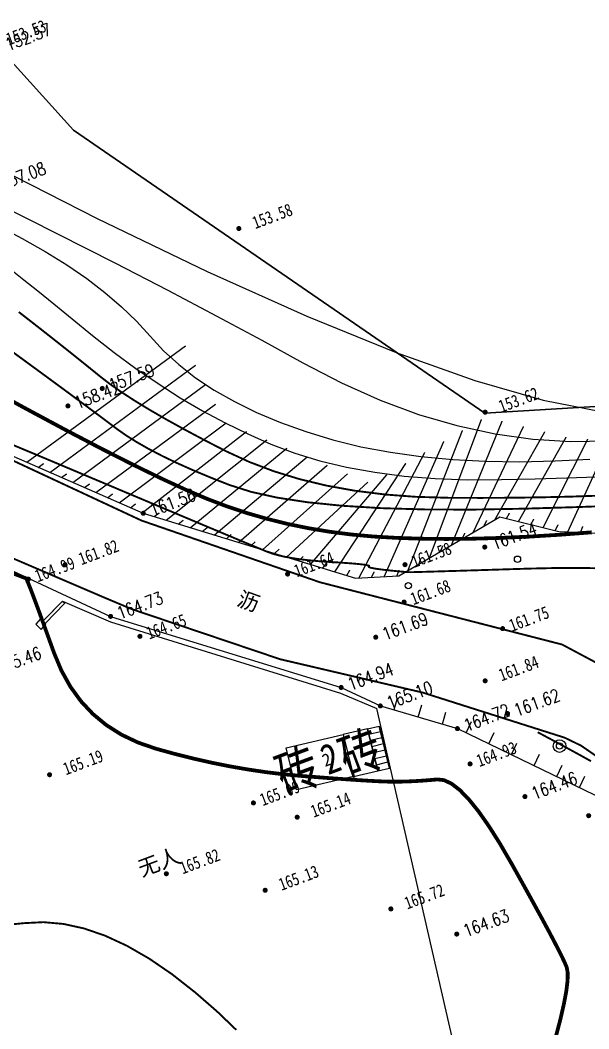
# Model space of a CAD drawing. Header units: millimetres. Extents: x -1471591 to 944464, y -468930 to 547002.
# Drawn here: x 235171 to 280326, y -197547 to -117459 of the extents above; entities that cross this region are included whole.
import ezdxf
from ezdxf.enums import TextEntityAlignment as Align

# ---------------------------------------------------------------- set-up
doc = ezdxf.new("R2010")
doc.units = ezdxf.units.MM
doc.header["$LTSCALE"] = 10
for name, color, linetype in [('DGX', 252, 'Continuous'), ('DLSS', 252, 'Continuous'), ('DMTZ', 252, 'Continuous'), ('GCD', 252, 'Continuous'), ('JMD', 252, 'Continuous'), ('value', 7, 'Continuous'), ('ZBTZ', 252, 'Continuous')]:
    doc.layers.add(name, color=color, linetype=linetype)
doc.styles.get("Standard").update_dxf_attribs({"font": 'simplex.shx', "width": 0.8, "bigfont": 'hztxt.shx'})
doc.styles.add('宋体', font='', dxfattribs={"height": 1.25, "bigfont": 'hztxt.shx'})
doc.styles.add('正等线体', font='simhei.ttf', dxfattribs={"height": 1.25})
doc.styles.add('细等线体', font='', dxfattribs={"width": 0.8, "height": 1.25})
doc.styles.get('宋体').set_extended_font_data('SimSun')
doc.styles.get('细等线体').set_extended_font_data('FZXiDengXian-Z06S')
doc.linetypes.add('444', pattern='A,4.5,[145,AAA.SHX,S=1,R=0,X=0,Y=1],4.5,-0.5,[146,AAA.SHX,S=1,R=0,X=0,Y=0],-0.5', length=10)
doc.linetypes.add('X33', pattern='A,2,[150,symbolx.shx,S=1,R=0,X=0,Y=1],1e-11', length=2)

# ---------------------------------------------------------------- blocks, each defined once
blk = doc.blocks.new('gc170')
at = {"linetype": 'Continuous'}
blk.add_circle((0, 0), 0.5, dxfattribs=at)
blk = doc.blocks.new('GC200')
at = {"layer": 'GCD', "const_width": 0.2, "flags": 128}
blk.add_lwpolyline([(-0.1, 0, 1), (0.1, 0, 1)], format="xyb", close=True, dxfattribs=at)
blk = doc.blocks.new('地形')
at = {"color": 0, "linetype": 'Continuous'}
for p, q in [((-245.85, -71.596, 152.25), (-242.589, -79.81, 152.25)), ((-250.551, -79.127, 306.25), (-243.292, -87.038, 306.25)), ((-242.589, -79.81, 152.25), (-219.863, -112.286, 152.25)), ((-250.347, -83.08, 307.25), (-246.648, -87.068, 307.25)), ((-250.889, -84.785, 308.25), (-249.408, -86.424, 308.25)), ((-249.408, -86.424, 308.25), (-248.054, -88.04, 308.25)), ((-246.648, -87.068, 307.25), (-243.205, -90.821, 307.25)), ((-243.292, -87.038, 306.25), (-236.578, -94.041, 306.25)), ((-248.054, -88.04, 308.25), (-246.829, -89.633, 308.25)), ((-251.037, -88.525, 309.25), (-250.433, -89.549, 309.25)), ((-250.433, -89.549, 309.25), (-249.715, -90.768, 309.25)), ((-246.829, -89.633, 308.25), (-245.731, -91.203, 308.25)), ((-249.715, -90.768, 309.25), (-248.884, -92.183, 309.25)), ((-245.731, -91.203, 308.25), (-244.762, -92.75, 308.25)), ((-243.205, -90.821, 307.25), (-240.019, -94.338, 307.25)), ((-248.884, -92.183, 309.25), (-247.939, -93.794, 309.25)), ((-244.762, -92.75, 308.25), (-243.921, -94.275, 308.25)), ((-247.939, -93.794, 309.25), (-246.882, -95.6, 309.25)), ((-243.921, -94.275, 308.25), (-243.208, -95.776, 308.25)), ((-240.019, -94.338, 307.25), (-237.09, -97.621, 307.25)), ((-236.578, -94.041, 306.25), (-230.409, -100.134, 306.25)), ((-246.882, -95.6, 309.25), (-245.746, -97.469, 309.25)), ((-243.208, -95.776, 308.25), (-242.623, -97.254, 308.25)), ((-245.746, -97.469, 309.25), (-244.569, -99.271, 309.25)), ((-242.623, -97.254, 308.25), (-242.028, -98.716, 308.25)), ((-237.09, -97.621, 307.25), (-234.417, -100.667, 307.25)), ((-244.569, -99.271, 309.25), (-243.351, -101.004, 309.25)), ((-242.028, -98.716, 308.25), (-241.283, -100.169, 308.25)), ((-241.283, -100.169, 308.25), (-240.39, -101.612, 308.25)), ((-234.417, -100.667, 307.25), (-232.001, -103.479, 307.25)), ((-230.409, -100.134, 306.25), (-224.785, -105.318, 306.25)), ((-243.351, -101.004, 309.25), (-242.091, -102.668, 309.25)), ((-240.39, -101.612, 308.25), (-239.348, -103.046, 308.25)), ((-242.091, -102.668, 309.25), (-240.789, -104.265, 309.25)), ((-239.348, -103.046, 308.25), (-238.156, -104.471, 308.25)), ((-232.001, -103.479, 307.25), (-229.678, -106.06, 307.25)), ((-240.789, -104.265, 309.25), (-239.446, -105.793, 309.25)), ((-238.156, -104.471, 308.25), (-236.816, -105.886, 308.25)), ((-224.785, -105.318, 306.25), (-219.706, -109.593, 306.25)), ((-239.446, -105.793, 309.25), (-238.061, -107.253, 309.25)), ((-236.816, -105.886, 308.25), (-235.326, -107.292, 308.25)), ((-229.678, -106.06, 307.25), (-227.285, -108.415, 307.25)), ((-238.061, -107.253, 309.25), (-236.635, -108.645, 309.25)), ((-235.326, -107.292, 308.25), (-233.688, -108.688, 308.25)), ((-236.635, -108.645, 309.25), (-235.116, -109.975, 309.25)), ((-233.688, -108.688, 308.25), (-231.912, -110.048, 308.25)), ((-227.285, -108.415, 307.25), (-224.822, -110.543, 307.25)), ((-219.706, -109.593, 306.25), (-215.173, -112.959, 306.25)), ((-235.116, -109.975, 309.25), (-233.454, -111.248, 309.25)), ((-231.912, -110.048, 308.25), (-230.01, -111.345, 308.25)), ((-233.454, -111.248, 309.25), (-231.648, -112.465, 309.25)), ((-224.822, -110.543, 307.25), (-222.289, -112.446, 307.25)), ((-230.01, -111.345, 308.25), (-227.983, -112.578, 308.25)), ((-231.648, -112.465, 309.25), (-229.698, -113.626, 309.25)), ((-227.983, -112.578, 308.25), (-225.829, -113.748, 308.25)), ((-222.289, -112.446, 307.25), (-219.686, -114.123, 307.25)), ((-219.863, -112.286, 152.25), (-190.6, -121.336, 152.25)), ((-229.698, -113.626, 309.25), (-227.605, -114.73, 309.25)), ((-215.173, -112.959, 306.25), (-211.184, -115.416, 306.25)), ((-225.829, -113.748, 308.25), (-223.55, -114.855, 308.25)), ((-219.686, -114.123, 307.25), (-217.013, -115.573, 307.25)), ((-227.605, -114.73, 309.25), (-225.369, -115.779, 309.25)), ((-223.55, -114.855, 308.25), (-221.144, -115.899, 308.25)), ((-225.369, -115.779, 309.25), (-222.989, -116.771, 309.25)), ((-221.144, -115.899, 308.25), (-218.613, -116.879, 308.25)), ((-217.013, -115.573, 307.25), (-214.27, -116.798, 307.25)), ((-222.989, -116.771, 309.25), (-220.465, -117.707, 309.25)), ((-218.613, -116.879, 308.25), (-215.956, -117.796, 308.25)), ((-214.27, -116.798, 307.25), (-211.457, -117.796, 307.25)), ((-220.465, -117.707, 309.25), (-217.945, -118.583, 309.25)), ((-215.956, -117.796, 308.25), (-213.341, -118.645, 308.25)), ((-217.945, -118.583, 309.25), (-215.574, -119.395, 309.25)), ((-215.574, -119.395, 309.25), (-213.354, -120.142, 309.25))]:
    blk.add_line(p, q, dxfattribs=at)
at = {"color": 0}
for p, q in [((-242.589, -79.81, 152.25), (-245.85, -71.596, 152.25)), ((-219.863, -112.286, 152.25), (-242.589, -79.81, 152.25)), ((-190.6, -121.336, 152.25), (-219.863, -112.286, 152.25))]:
    blk.add_line(p, q, dxfattribs=at)
at = {"layer": 'DGX', "color": 252, "linetype": 'Continuous'}
for points, const_width in [([(-251.713, -91.8), (-251.106, -92.786), (-250.52, -93.743), (-249.955, -94.673), (-249.41, -95.574), (-248.885, -96.447), (-248.381, -97.293), (-247.897, -98.11), (-247.434, -98.899), (-246.924, -99.719), (-246.301, -100.626), (-245.565, -101.62), (-244.716, -102.703), (-243.753, -103.873), (-242.677, -105.131), (-241.488, -106.477), (-240.185, -107.91), (-238.757, -109.354), (-237.192, -110.731), (-235.49, -112.04), (-233.65, -113.283), (-231.674, -114.458), (-229.56, -115.565), (-227.309, -116.606), (-224.92, -117.58), (-222.507, -118.492), (-220.182, -119.348), (-217.945, -120.149), (-215.796, -120.895), (-213.735, -121.585)], 0.15), ([(-259.616, -110.904), (-259.06, -111.394), (-258.718, -111.697), (-258.588, -111.813), (-258.568, -111.931), (-258.553, -112.241), (-258.543, -112.744), (-258.539, -113.44), (-258.54, -114.328), (-258.547, -115.409), (-258.559, -116.682), (-258.576, -118.147), (-258.517, -119.669), (-258.299, -121.112), (-257.922, -122.475), (-257.387, -123.758), (-256.694, -124.963), (-255.842, -126.088), (-254.831, -127.133), (-253.661, -128.099), (-252.411, -129.005), (-251.159, -129.869), (-249.903, -130.691), (-248.645, -131.472), (-247.384, -132.211), (-246.12, -132.909), (-244.853, -133.566), (-243.584, -134.18), (-242.37, -134.746), (-241.268, -135.255), (-240.279, -135.707), (-239.403, -136.103), (-238.64, -136.442), (-237.989, -136.725), (-237.451, -136.951), (-237.025, -137.12), (-236.648, -137.261), (-236.256, -137.4), (-235.849, -137.538), (-235.426, -137.676), (-234.988, -137.812), (-234.534, -137.947), (-234.066, -138.08), (-233.582, -138.213), (-233.102, -138.459), (-232.646, -138.932), (-232.214, -139.633), (-231.806, -140.562), (-231.421, -141.718), (-231.061, -143.101), (-230.724, -144.712), (-230.411, -146.551), (-230.128, -148.403), (-229.883, -150.056), (-229.675, -151.508), (-229.504, -152.761), (-229.371, -153.815), (-229.275, -154.668), (-229.217, -155.322), (-229.195, -155.775), (-229.27, -156.207), (-229.499, -156.792), (-229.883, -157.533), (-230.422, -158.428), (-231.115, -159.478), (-231.963, -160.682)], 0.3)]:
    blk.add_lwpolyline(points, dxfattribs=dict(at, const_width=const_width))
at = {"layer": 'DGX', "color": 252, "linetype": 'Continuous', "flags": 128}
for points, const_width in [([(-253.516, -94.246), (-252.565, -95.691), (-251.679, -97.042), (-250.857, -98.299), (-250.098, -99.463), (-249.403, -100.533), (-248.772, -101.51), (-248.204, -102.393), (-247.701, -103.183), (-247.181, -103.947), (-246.565, -104.756), (-245.854, -105.608), (-245.046, -106.505), (-244.143, -107.445), (-243.143, -108.429), (-242.048, -109.458), (-240.857, -110.53), (-239.439, -111.643), (-237.666, -112.795), (-235.538, -113.985), (-233.053, -115.213), (-230.212, -116.479), (-227.016, -117.784), (-223.464, -119.128), (-219.556, -120.509), (-215.642, -121.84), (-212.072, -123.031)], 0.15), ([(-256.394, -96.268), (-253.862, -99.202), (-251.532, -101.857), (-249.403, -104.232), (-247.476, -106.328), (-245.75, -108.145), (-244.226, -109.683), (-242.904, -110.942), (-241.658, -112.037), (-240.363, -113.085), (-239.019, -114.086), (-237.626, -115.039), (-236.184, -115.945), (-234.693, -116.804), (-233.153, -117.615), (-231.564, -118.379), (-229.897, -119.117), (-228.123, -119.849), (-226.242, -120.576), (-224.255, -121.298), (-222.16, -122.014), (-219.958, -122.725), (-217.65, -123.431), (-215.234, -124.131)], 0.3), ([(-256.071, -101.319), (-253.92, -103.337), (-251.47, -105.648), (-249.014, -107.968), (-246.847, -110.015), (-244.968, -111.789), (-243.378, -113.289), (-242.075, -114.515), (-241.061, -115.469), (-240.335, -116.149), (-239.897, -116.555), (-239.573, -116.83), (-239.187, -117.114), (-238.741, -117.408), (-238.233, -117.711), (-237.665, -118.024), (-237.035, -118.347), (-236.344, -118.68), (-235.592, -119.022), (-234.863, -119.347), (-234.24, -119.631), (-233.723, -119.872), (-233.313, -120.072), (-233.01, -120.229), (-232.813, -120.344), (-232.723, -120.417), (-232.739, -120.447), (-232.782, -120.467), (-232.773, -120.508), (-232.712, -120.569), (-232.6, -120.652), (-232.435, -120.755), (-232.218, -120.879), (-231.949, -121.023), (-231.628, -121.189), (-231.296, -121.356), (-230.994, -121.507), (-230.721, -121.64), (-230.479, -121.757), (-230.266, -121.857), (-230.083, -121.94), (-229.93, -122.007), (-229.807, -122.056), (-229.572, -122.14), (-229.083, -122.309), (-228.341, -122.563), (-227.345, -122.902), (-226.096, -123.327), (-224.593, -123.837), (-222.836, -124.432), (-220.826, -125.113), (-218.753, -125.837), (-216.808, -126.564), (-214.99, -127.294)], 0.15), ([(-269.775, -137.016), (-268.331, -137.398), (-266.852, -137.868), (-265.41, -138.559), (-264.004, -139.469), (-262.634, -140.6), (-261.301, -141.95), (-260.005, -143.52), (-258.745, -145.31), (-257.521, -147.32), (-256.415, -149.362), (-255.51, -151.249)], 0.15), ([(-224.813, -137.493), (-223.894, -138.537), (-223.061, -139.493), (-222.313, -140.359), (-221.651, -141.136)], 0.15)]:
    blk.add_lwpolyline(points, dxfattribs=dict(at, const_width=const_width))
at = {"layer": 'DLSS', "linetype": 'Continuous', "lineweight": 15, "const_width": 0.15, "elevation": 152.25, "flags": 128}
for points in [[(-296.393, -85.77), (-283.988, -86.313), (-275.758, -88.64), (-262.327, -96.532), (-248.39, -110.725), (-236.833, -120.284), (-220.557, -131.652), (-211.02, -142.459), (-205.602, -153.98), (-199.525, -171.689)], [(-209.227, -163.906), (-215.284, -149.276), (-221.959, -139.699), (-222.955, -138.654), (-232.245, -131.358), (-241.93, -124.903), (-251.576, -117.045), (-253.415, -115.31), (-265.898, -103.36)]]:
    blk.add_lwpolyline(points, dxfattribs=at)
at = {"layer": 'DLSS', "linetype": 'Continuous', "const_width": 0.075, "elevation": 152.25, "flags": 128}
blk.add_lwpolyline([(-296.393, -85.77), (-283.988, -86.313), (-275.758, -88.64), (-262.327, -96.532), (-248.39, -110.725), (-236.833, -120.284), (-220.557, -131.652), (-211.02, -142.459), (-205.602, -153.98), (-199.525, -171.689)], dxfattribs=at)
at = {"layer": 'DLSS', "linetype": 'Continuous', "const_width": 0.075, "elevation": 152.25}
blk.add_lwpolyline([(-209.227, -163.906), (-215.284, -149.276), (-221.959, -139.699), (-222.955, -138.654), (-232.245, -131.358), (-241.93, -124.903), (-251.576, -117.045), (-253.415, -115.31), (-265.898, -103.36)], dxfattribs=at)
at = {"layer": 'DMTZ', "linetype": 'Continuous'}
for p, q in [((-255.303, -103.205, 152.25), (-240.263, -98.947, 152.25)), ((-253.868, -104.598, 152.25), (-240.055, -100.675, 152.25)), ((-252.432, -105.991, 152.25), (-239.848, -102.403, 152.25)), ((-254.585, -103.902, 152.25), (-254.104, -103.766, 152.25)), ((-250.997, -107.385, 152.25), (-239.64, -104.131, 152.25)), ((-253.15, -105.295, 152.25), (-252.669, -105.158, 152.25)), ((-249.562, -108.778, 152.25), (-239.371, -105.828, 152.25)), ((-251.715, -106.688, 152.25), (-251.234, -106.551, 152.25)), ((-248.127, -110.171, 152.25), (-238.103, -107.019, 152.25)), ((-250.28, -108.081, 152.25), (-249.799, -107.943, 152.25)), ((-246.549, -111.398, 152.25), (-236.834, -108.211, 152.25)), ((-248.845, -109.474, 152.25), (-248.366, -109.33, 152.25)), ((-244.963, -112.616, 152.25), (-235.566, -109.402, 152.25)), ((-247.342, -110.788, 152.25), (-246.866, -110.635, 152.25)), ((-243.376, -113.834, 152.25), (-234.297, -110.593, 152.25)), ((-245.756, -112.007, 152.25), (-245.281, -111.848, 152.25)), ((-241.79, -115.053, 152.25), (-233.029, -111.785, 152.25)), ((-228.004, -121.528, 152.25), (-220.286, -112.664, 152.25)), ((-244.17, -113.225, 152.25), (-243.697, -113.06, 152.25)), ((-240.204, -116.271, 152.25), (-231.76, -112.976, 152.25)), ((-233.817, -121.062, 152.25), (-225.43, -113.554, 152.25)), ((-231.908, -121.659, 152.25), (-223.716, -113.258, 152.25)), ((-229.974, -121.87, 152.25), (-222.001, -112.961, 152.25)), ((-226.033, -121.187, 152.25), (-218.793, -113.383, 152.25)), ((-242.583, -114.444, 152.25), (-242.114, -114.272, 152.25)), ((-238.618, -117.489, 152.25), (-230.492, -114.168, 152.25)), ((-237.032, -118.708, 152.25), (-228.86, -114.148, 152.25)), ((-235.446, -119.926, 152.25), (-227.145, -113.851, 152.25)), ((-224.062, -120.846, 152.25), (-217.357, -114.367, 152.25)), ((-240.997, -115.662, 152.25), (-240.53, -115.484, 152.25)), ((-222.091, -120.505, 152.25), (-215.922, -115.35, 152.25)), ((-239.411, -116.88, 152.25), (-238.947, -116.695, 152.25)), ((-220.368, -121.296, 152.25), (-214.486, -116.334, 152.25)), ((-218.718, -122.427, 152.25), (-212.93, -117.097, 152.25)), ((-237.825, -118.099, 152.25), (-237.373, -117.886, 152.25)), ((-216.999, -123.431, 152.25), (-211.326, -117.773, 152.25)), ((-236.239, -119.317, 152.25), (-235.819, -119.046, 152.25)), ((-234.653, -120.535, 152.25), (-234.266, -120.219, 152.25)), ((-225.047, -121.017, 152.25), (-224.698, -120.659, 152.25)), ((-223.077, -120.675, 152.25), (-222.706, -120.34, 152.25)), ((-221.193, -120.731, 152.25), (-220.805, -120.415, 152.25)), ((-232.863, -121.36, 152.25), (-232.502, -121.014, 152.25)), ((-230.954, -121.958, 152.25), (-230.617, -121.589, 152.25)), ((-228.989, -121.699, 152.25), (-228.658, -121.324, 152.25)), ((-227.018, -121.358, 152.25), (-226.686, -120.984, 152.25)), ((-219.543, -121.861, 152.25), (-219.167, -121.532, 152.25)), ((-217.893, -122.992, 152.25), (-217.533, -122.645, 152.25)), ((-216.078, -123.82, 152.25), (-215.729, -123.462, 152.25))]:
    blk.add_line(p, q, dxfattribs=at)
at = {"layer": 'DMTZ', "linetype": 'Continuous', "elevation": 152.25}
for points in [[(-261.779, -96.919), (-255.303, -103.205)], [(-255.303, -103.205), (-248.057, -110.239), (-234.072, -120.982), (-230.787, -122.01), (-221.638, -120.426), (-217.655, -123.155), (-205.931, -128.098), (-201.161, -128.201), (-200.712, -127.863), (-189.133, -130.752)]]:
    blk.add_lwpolyline(points, dxfattribs=at)
at = {"layer": 'DMTZ', "linetype": 'Continuous', "lineweight": 13, "elevation": 152.25, "flags": 128}
for points in [[(-255.303, -103.205), (-240.263, -98.947)], [(-253.868, -104.598), (-240.055, -100.675)], [(-252.432, -105.991), (-239.848, -102.403)], [(-254.585, -103.902), (-254.104, -103.766)], [(-250.997, -107.385), (-239.64, -104.131)], [(-253.15, -105.295), (-252.669, -105.158)], [(-249.562, -108.778), (-239.371, -105.828)], [(-251.715, -106.688), (-251.234, -106.551)], [(-248.127, -110.171), (-238.103, -107.019)], [(-250.28, -108.081), (-249.799, -107.943)], [(-246.549, -111.398), (-236.834, -108.211)], [(-248.845, -109.474), (-248.366, -109.33)], [(-244.963, -112.616), (-235.566, -109.402)], [(-247.342, -110.788), (-246.866, -110.635)], [(-243.376, -113.834), (-234.297, -110.593)], [(-245.756, -112.007), (-245.281, -111.848)], [(-241.79, -115.053), (-233.029, -111.785)], [(-228.004, -121.528), (-220.286, -112.664)], [(-244.17, -113.225), (-243.697, -113.06)], [(-240.204, -116.271), (-231.76, -112.976)], [(-233.817, -121.062), (-225.43, -113.554)], [(-231.908, -121.659), (-223.716, -113.258)], [(-229.974, -121.87), (-222.001, -112.961)], [(-226.033, -121.187), (-218.793, -113.383)], [(-242.583, -114.444), (-242.114, -114.272)], [(-238.618, -117.489), (-230.492, -114.168)], [(-237.032, -118.708), (-228.86, -114.148)], [(-235.446, -119.926), (-227.145, -113.851)], [(-224.062, -120.846), (-217.357, -114.367)], [(-240.997, -115.662), (-240.53, -115.484)], [(-222.091, -120.505), (-215.922, -115.35)], [(-239.411, -116.88), (-238.947, -116.695)], [(-220.368, -121.296), (-214.486, -116.334)], [(-218.718, -122.427), (-212.93, -117.097)], [(-237.825, -118.099), (-237.373, -117.886)], [(-216.999, -123.431), (-211.326, -117.773)], [(-236.239, -119.317), (-235.819, -119.046)], [(-234.653, -120.535), (-234.266, -120.219)], [(-225.047, -121.017), (-224.698, -120.659)], [(-223.077, -120.675), (-222.706, -120.34)], [(-221.193, -120.731), (-220.805, -120.415)], [(-232.863, -121.36), (-232.502, -121.014)], [(-230.954, -121.958), (-230.617, -121.589)], [(-228.989, -121.699), (-228.658, -121.324)], [(-227.018, -121.358), (-226.686, -120.984)], [(-219.543, -121.861), (-219.167, -121.532)], [(-217.893, -122.992), (-217.533, -122.645)], [(-216.078, -123.82), (-215.729, -123.462)]]:
    blk.add_lwpolyline(points, dxfattribs=at)
at = {"layer": 'DMTZ', "linetype": 'X33', "elevation": 152.25, "flags": 128}
blk.add_lwpolyline([(-263.881, -106.315), (-253.355, -116.992), (-238.183, -128.697), (-235.784, -131.16)], dxfattribs=at)
at = {"layer": 'DMTZ', "linetype": 'Continuous', "elevation": 152.25, "flags": 128}
for points in [[(-235.784, -131.16), (-230.683, -134.989), (-221.657, -144.432), (-213.38, -163.215), (-210.881, -172.186), (-209.228, -183.004), (-209.889, -189.23), (-224.502, -188.124)], [(-234.873, -131.844), (-234.272, -131.044)], [(-233.273, -133.045), (-232.673, -132.245)], [(-231.674, -134.245), (-231.073, -133.445)], [(-230.157, -135.539), (-229.434, -134.848)], [(-228.775, -136.985), (-228.052, -136.294)], [(-227.393, -138.431), (-226.67, -137.74)], [(-226.011, -139.876), (-225.288, -139.185)], [(-224.629, -141.322), (-223.906, -140.631)], [(-223.247, -142.768), (-222.524, -142.077)]]:
    blk.add_lwpolyline(points, dxfattribs=at)
at = {"layer": 'JMD', "linetype": 'Continuous'}
for p, q in [((-256.506, -114.513, 152.25), (-256.399, -114.739, 152.25)), ((-258.527, -115.47, 152.25), (-258.42, -115.696, 152.25)), ((-237.373, -132.504, 152.25), (-237.775, -135.923, 152.25)), ((-237.424, -132.944, 152.25), (-236.481, -133.061, 152.25)), ((-237.373, -132.504, 152.25), (-236.43, -132.622, 152.25)), ((-236.43, -132.622, 152.25), (-236.831, -136.034, 152.25)), ((-236.831, -136.034, 152.25), (-236.43, -132.622, 152.25)), ((-237.483, -133.44, 152.25), (-236.54, -133.556, 152.25)), ((-237.6, -134.433, 152.25), (-236.656, -134.548, 152.25)), ((-237.541, -133.937, 152.25), (-236.598, -134.052, 152.25)), ((-237.658, -134.93, 152.25), (-236.715, -135.043, 152.25)), ((-237.775, -135.923, 152.25), (-236.831, -136.034, 152.25)), ((-237.717, -135.427, 152.25), (-236.773, -135.539, 152.25))]:
    blk.add_line(p, q, dxfattribs=at)
at = {"layer": 'JMD', "linetype": 'Continuous', "elevation": 152.25, "flags": 128}
for points in [[(-256.506, -114.513), (-258.527, -115.47)], [(-256.399, -114.739), (-258.417, -115.694)]]:
    blk.add_lwpolyline(points, dxfattribs=at)
at = {"layer": 'JMD', "linetype": '444', "elevation": 152.25, "flags": 128}
for points in [[(-256.506, -114.513), (-253.515, -117.385), (-238.402, -129.11), (-236.104, -131.256)], [(-243.258, -184.597), (-236.104, -131.256)]]:
    blk.add_lwpolyline(points, dxfattribs=at)
at = {"layer": 'JMD', "linetype": 'Continuous', "elevation": 152.25, "flags": 128}
for points in [[(-258.647, -115.228), (-259.136, -115.497), (-258.87, -116.036), (-258.381, -115.767)], [(-243.948, -131.656), (-239.355, -132.246), (-239.758, -135.665), (-244.35, -135.075)], [(-237.373, -132.504), (-239.355, -132.246), (-239.758, -135.665), (-237.775, -135.923)]]:
    blk.add_lwpolyline(points, close=True, dxfattribs=at)
at = {"layer": 'value', "linetype": 'Continuous', "elevation": 152.25, "flags": 128}
blk.add_lwpolyline([(-258.262, -115.344), (-256.506, -114.513)], dxfattribs=at)
at = {"layer": 'GCD', "linetype": 'Continuous'}
ref = blk.add_blockref('GC200', (-246.227, -71.212, 305.78), dxfattribs=at)
ref.add_attrib('height', '153.53', dxfattribs={"linetype": 'Continuous', "height": 1, "style": '宋体', "width": 0.8}).set_placement((-245.027, -71.212, 305.78), align=Align.MIDDLE_LEFT)
at = {"layer": 'GCD'}
ref = blk.add_blockref('GC200', (-245.85, -71.596, 304.818), dxfattribs=at)
ref.add_attrib('height', '152.57', dxfattribs={"height": 1, "width": 0.8}).set_placement((-245.25, -71.596, 304.818), align=Align.MIDDLE_LEFT)
ref = blk.add_blockref('GC200', (-250.108, -81.788, 309.33), dxfattribs=at)
ref.add_attrib('height', '157.08', dxfattribs={"height": 1, "width": 0.8}).set_placement((-249.508, -81.788, 309.33), align=Align.MIDDLE_LEFT)
at = {"layer": 'GCD', "linetype": 'Continuous'}
ref = blk.add_blockref('GC200', (-233.023, -91.723, 305.825), dxfattribs=at)
ref.add_attrib('height', '153.58', dxfattribs={"linetype": 'Continuous', "height": 1, "style": '宋体', "width": 0.8}).set_placement((-231.823, -91.723, 305.825), align=Align.MIDDLE_LEFT)
at = {"layer": 'GCD'}
ref = blk.add_blockref('GC200', (-250.669, -100.158, 310.674), dxfattribs=at)
ref.add_attrib('height', '158.42', dxfattribs={"height": 1, "width": 0.8}).set_placement((-250.069, -100.158, 310.674), align=Align.MIDDLE_LEFT)
ref = blk.add_blockref('GC200', (-247.631, -99.814, 309.837), dxfattribs=at)
ref.add_attrib('height', '157.59', dxfattribs={"height": 1, "width": 0.8}).set_placement((-247.031, -99.814, 309.837), align=Align.MIDDLE_LEFT)
ref = blk.add_blockref('GC200', (-248.057, -110.239, 313.81), dxfattribs=at)
ref.add_attrib('height', '161.56', dxfattribs={"height": 1, "width": 0.8}).set_placement((-247.457, -110.239, 313.81), align=Align.MIDDLE_LEFT)
at = {"layer": 'GCD', "linetype": 'Continuous'}
ref = blk.add_blockref('GC200', (-258.428, -111.939, 317.24), dxfattribs=at)
ref.add_attrib('height', '164.99', dxfattribs={"linetype": 'Continuous', "height": 1, "style": '宋体', "width": 0.8}).set_placement((-257.828, -111.939, 317.24), align=Align.MIDDLE_LEFT)
ref = blk.add_blockref('GC200', (-255.304, -111.885, 314.07), dxfattribs=at)
ref.add_attrib('height', '161.82', dxfattribs={"linetype": 'Continuous', "height": 1, "style": '宋体', "width": 0.8}).set_placement((-254.104, -111.885, 314.07), align=Align.MIDDLE_LEFT)
ref = blk.add_blockref('GC200', (-219.819, -112.234, 305.87), dxfattribs=at)
ref.add_attrib('height', '153.62', dxfattribs={"linetype": 'Continuous', "height": 1, "style": '宋体', "width": 0.8}).set_placement((-218.619, -112.234, 305.87), align=Align.MIDDLE_LEFT)
at = {"layer": 'GCD'}
ref = blk.add_blockref('GC200', (-253.355, -116.992, 316.976), dxfattribs=at)
ref.add_attrib('height', '164.73', dxfattribs={"height": 1, "width": 0.8}).set_placement((-252.755, -116.992, 316.976), align=Align.MIDDLE_LEFT)
ref = blk.add_blockref('GC200', (-263.923, -117.702, 317.714), dxfattribs=at)
ref.add_attrib('height', '165.46', dxfattribs={"height": 1, "width": 0.8}).set_placement((-263.323, -117.702, 317.714), align=Align.MIDDLE_LEFT)
at = {"layer": 'GCD', "linetype": 'Continuous'}
ref = blk.add_blockref('GC200', (-239.011, -118.774, 313.89), dxfattribs=at)
ref.add_attrib('height', '161.64', dxfattribs={"linetype": 'Continuous', "height": 1, "style": '宋体', "width": 0.8}).set_placement((-238.411, -118.774, 313.89), align=Align.MIDDLE_LEFT)
ref = blk.add_blockref('GC200', (-251.725, -119.296, 316.896), dxfattribs=at)
ref.add_attrib('height', '164.65', dxfattribs={"linetype": 'Continuous', "height": 1, "style": '宋体', "width": 0.8}).set_placement((-251.125, -119.296, 316.896), align=Align.MIDDLE_LEFT)
ref = blk.add_blockref('GC200', (-230.019, -121.341, 313.83), dxfattribs=at)
ref.add_attrib('height', '161.58', dxfattribs={"linetype": 'Continuous', "height": 1, "style": '宋体', "width": 0.8}).set_placement((-229.419, -121.341, 313.83), align=Align.MIDDLE_LEFT)
at = {"layer": 'GCD'}
ref = blk.add_blockref('GC200', (-223.6, -122.25, 313.786), dxfattribs=at)
ref.add_attrib('height', '161.54', dxfattribs={"height": 1, "width": 0.8}).set_placement((-223, -122.25, 313.786), align=Align.MIDDLE_LEFT)
at = {"layer": 'GCD', "linetype": 'Continuous'}
ref = blk.add_blockref('GC200', (-231.126, -124.095, 313.93), dxfattribs=at)
ref.add_attrib('height', '161.68', dxfattribs={"linetype": 'Continuous', "height": 1, "style": '宋体', "width": 0.8}).set_placement((-230.526, -124.095, 313.93), align=Align.MIDDLE_LEFT)
at = {"layer": 'GCD'}
ref = blk.add_blockref('GC200', (-234.216, -125.922, 313.941), dxfattribs=at)
ref.add_attrib('height', '161.69', dxfattribs={"height": 1, "width": 0.8}).set_placement((-233.616, -125.922, 313.941), align=Align.MIDDLE_LEFT)
at = {"layer": 'GCD', "linetype": 'Continuous'}
ref = blk.add_blockref('GC200', (-262.298, -127.072, 317.436), dxfattribs=at)
ref.add_attrib('height', '165.19', dxfattribs={"linetype": 'Continuous', "height": 1, "style": '宋体', "width": 0.8}).set_placement((-261.098, -127.072, 317.436), align=Align.MIDDLE_LEFT)
at = {"layer": 'GCD'}
ref = blk.add_blockref('GC200', (-238.183, -128.697, 317.194), dxfattribs=at)
ref.add_attrib('height', '164.94', dxfattribs={"height": 1, "width": 0.8}).set_placement((-237.583, -128.697, 317.194), align=Align.MIDDLE_LEFT)
at = {"layer": 'GCD', "linetype": 'Continuous'}
ref = blk.add_blockref('GC200', (-224.537, -128.812, 314), dxfattribs=at)
ref.add_attrib('height', '161.75', dxfattribs={"linetype": 'Continuous', "height": 1, "style": '宋体', "width": 0.8}).set_placement((-223.937, -128.812, 314), align=Align.MIDDLE_LEFT)
at = {"layer": 'GCD'}
ref = blk.add_blockref('GC200', (-235.784, -131.16, 317.345), dxfattribs=at)
ref.add_attrib('height', '165.10', dxfattribs={"height": 1, "width": 0.8}).set_placement((-235.184, -131.16, 317.345), align=Align.MIDDLE_LEFT)
at = {"layer": 'GCD', "linetype": 'Continuous'}
ref = blk.add_blockref('GC200', (-227.288, -132.211, 314.092), dxfattribs=at)
ref.add_attrib('height', '161.84', dxfattribs={"linetype": 'Continuous', "height": 1, "style": '宋体', "width": 0.8}).set_placement((-226.088, -132.211, 314.092), align=Align.MIDDLE_LEFT)
ref = blk.add_blockref('GC200', (-247.924, -134.843, 317.336), dxfattribs=at)
ref.add_attrib('height', '165.09', dxfattribs={"linetype": 'Continuous', "height": 1, "style": '宋体', "width": 0.8}).set_placement((-247.324, -134.843, 317.336), align=Align.MIDDLE_LEFT)
at = {"layer": 'GCD'}
ref = blk.add_blockref('GC200', (-230.683, -134.989, 316.973), dxfattribs=at)
ref.add_attrib('height', '164.72', dxfattribs={"height": 1, "width": 0.8}).set_placement((-230.083, -134.989, 316.973), align=Align.MIDDLE_LEFT)
ref = blk.add_blockref('GC200', (-226.535, -135.263, 313.874), dxfattribs=at)
ref.add_attrib('height', '161.62', dxfattribs={"height": 1, "width": 0.8}).set_placement((-225.935, -135.263, 313.874), align=Align.MIDDLE_LEFT)
at = {"layer": 'GCD', "linetype": 'Continuous'}
ref = blk.add_blockref('GC200', (-245.062, -137.121, 317.39), dxfattribs=at)
ref.add_attrib('height', '165.14', dxfattribs={"linetype": 'Continuous', "height": 1, "style": '宋体', "width": 0.8}).set_placement((-243.862, -137.121, 317.39), align=Align.MIDDLE_LEFT)
ref = blk.add_blockref('GC200', (-256.37, -137.688, 318.071), dxfattribs=at)
ref.add_attrib('height', '165.82', dxfattribs={"linetype": 'Continuous', "height": 1, "style": '宋体', "width": 0.8}).set_placement((-255.17, -137.688, 318.071), align=Align.MIDDLE_LEFT)
ref = blk.add_blockref('GC200', (-230.724, -137.97, 317.179), dxfattribs=at)
ref.add_attrib('height', '164.93', dxfattribs={"linetype": 'Continuous', "height": 1, "style": '宋体', "width": 0.8}).set_placement((-230.124, -137.97, 317.179), align=Align.MIDDLE_LEFT)
ref = blk.add_blockref('GC200', (-249.479, -141.666, 317.377), dxfattribs=at)
ref.add_attrib('height', '165.13', dxfattribs={"linetype": 'Continuous', "height": 1, "style": '宋体', "width": 0.8}).set_placement((-248.279, -141.666, 317.377), align=Align.MIDDLE_LEFT)
at = {"layer": 'GCD'}
ref = blk.add_blockref('GC200', (-227.549, -141.926, 316.707), dxfattribs=at)
ref.add_attrib('height', '164.46', dxfattribs={"height": 1, "width": 0.8}).set_placement((-226.949, -141.926, 316.707), align=Align.MIDDLE_LEFT)
at = {"layer": 'GCD', "linetype": 'Continuous'}
ref = blk.add_blockref('GC200', (-223.344, -145.12, 316.954), dxfattribs=at)
ref.add_attrib('height', '164.70', dxfattribs={"linetype": 'Continuous', "height": 1, "style": '宋体', "width": 0.8}).set_placement((-222.744, -145.12, 316.954), align=Align.MIDDLE_LEFT)
ref = blk.add_blockref('GC200', (-240.649, -146.55, 317.969), dxfattribs=at)
ref.add_attrib('height', '165.72', dxfattribs={"linetype": 'Continuous', "height": 1, "style": '宋体', "width": 0.8}).set_placement((-239.449, -146.55, 317.969), align=Align.MIDDLE_LEFT)
at = {"layer": 'GCD'}
ref = blk.add_blockref('GC200', (-236.451, -150.251, 316.879), dxfattribs=at)
ref.add_attrib('height', '164.63', dxfattribs={"height": 1, "width": 0.8}).set_placement((-235.851, -150.251, 316.879), align=Align.MIDDLE_LEFT)
at = {"layer": 'ZBTZ', "linetype": 'Continuous', "xscale": 0.5, "yscale": 0.5}
for p in [(-230.358, -123.001, 152.25), (-221.5, -124.065, 152.25)]:
    blk.add_blockref('gc170', p, dxfattribs=at)
at = {"layer": 'ZBTZ', "color": 3, "linetype": 'Continuous', "rotation": 304.8727062817711}
blk.add_blockref('gc170', (-223.574, -139.133, 152.25), dxfattribs=at)
at = {"layer": 'ZBTZ', "linetype": 'Continuous', "xscale": 0.5000000000672719, "yscale": 0.5000000000672719, "rotation": 304.8727315851276}
blk.add_blockref('gc170', (-223.574, -139.133, 152.25), dxfattribs=at)
at = {"layer": 'DLSS', "linetype": 'Continuous', "style": '宋体'}
blk.add_text('沥', height=1.25, rotation=319.64833, dxfattribs=at).set_placement((-242.671, -119.705, 152.25), align=Align.MIDDLE)
at = {"layer": 'JMD', "linetype": 'Continuous', "style": '细等线体', "width": 0.8}
blk.add_text('砖', height=3, dxfattribs=at).set_placement((-242.103, -133.661, 152.25), align=Align.MIDDLE_RIGHT)
at = {"layer": 'JMD', "linetype": 'Continuous', "style": '正等线体', "width": 0.8}
blk.add_text('2', height=2.4, dxfattribs=at).set_placement((-241.603, -133.661, 152.25), align=Align.MIDDLE_LEFT)
at = {"layer": 'JMD', "linetype": 'Continuous', "style": '细等线体', "width": 0.8}
blk.add_text('砖', height=3, dxfattribs=at).set_placement((-238.565, -134.085, 152.25), align=Align.MIDDLE)
at = {"layer": 'JMD', "linetype": 'Continuous', "style": '宋体'}
blk.add_text('2', height=1, dxfattribs=at).set_placement((-241.603, -133.661, 152.25), align=Align.MIDDLE_LEFT)
blk.add_text('无人', height=1.25, dxfattribs=at).set_placement((-256.59, -136.586, 152.25), align=Align.MIDDLE)

msp = doc.modelspace()

# ---------------------------------------------------------------- block references
at = {"xscale": 1000, "yscale": 1000, "zscale": 1000, "rotation": 20.51376453450802}
msp.add_blockref('地形', (438640.4, 33561.1, -152250), dxfattribs=at)

doc.saveas('drawing.dxf')
